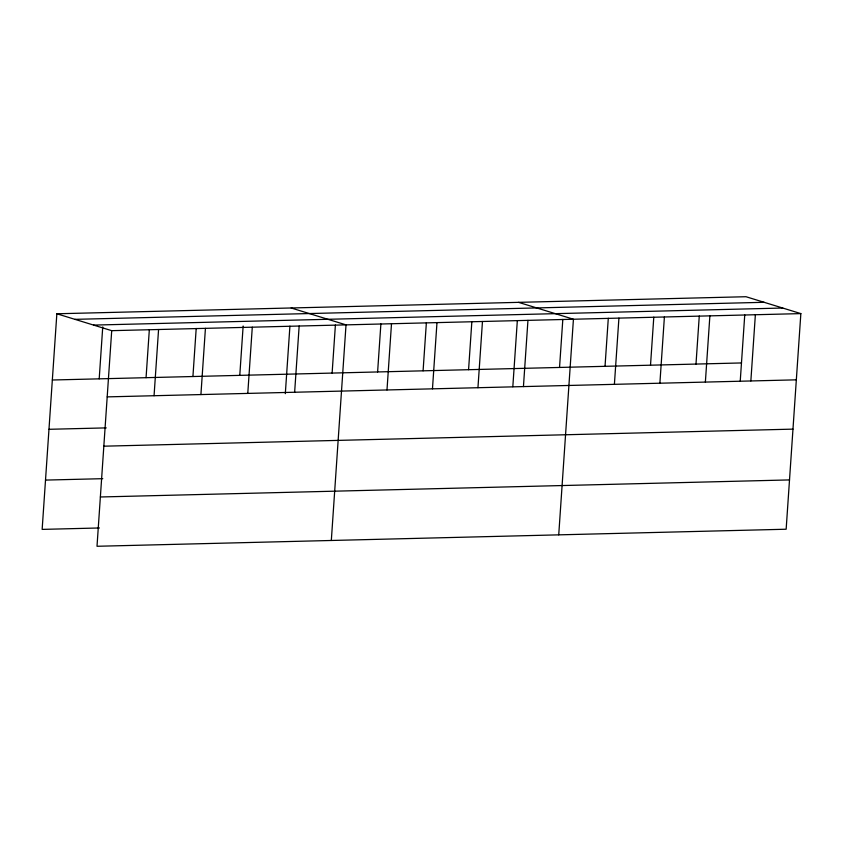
<?xml version="1.0" encoding="UTF-8"?>
<svg xmlns="http://www.w3.org/2000/svg" width="843" height="843" viewBox="0 0 843 843"><rect width="100%" height="100%" fill="white"/><g stroke="black" fill="none" stroke-linecap="round" stroke-linejoin="round"><path stroke-width="1.26" d="M56.85 313.775L111.708 330.667L97.008 546.275L786.15 529.225L800.85 313.607L745.992 296.725L56.85 313.775L42.15 529.393L99.421 527.971M99.2 378.844L102.741 326.905M146.06 377.685L149.337 329.634M154.058 395.725L158.568 329.508M192.921 376.515L196.198 328.475M200.919 394.566L205.429 328.349M239.781 375.356L243.142 326.02M247.779 393.407L252.289 327.189M289.918 326.157L285.313 393.66M294.639 392.248L299.16 326.03M332.121 373.08L335.398 325.029M331.32 540.479L346.02 324.871L291.162 307.98M377.611 371.953L380.888 323.902M386.99 389.961L391.5 323.744M423.091 370.825L426.368 322.785M432.47 388.834L436.98 322.616M468.571 369.698L471.848 321.657M477.949 387.706L482.47 321.489M512.818 386.737L517.339 320.53M523.44 386.589L527.95 320.361M559.541 367.443L562.818 319.402M558.73 534.852L573.43 319.234L518.571 302.352M605.032 366.326L608.298 318.275M614.399 384.334L618.92 318.117M650.511 365.198L653.789 317.147M659.89 383.207L664.4 316.989M695.991 364.071L699.269 316.03M705.37 382.079L709.88 315.862M740.238 381.11L744.748 314.903M750.85 380.952L755.37 314.734M74.953 319.349L764.095 302.3M93.605 325.092L782.747 308.032M111.708 330.667L800.85 313.607M52.329 380.003L741.482 362.943M107.198 396.884L796.34 379.835M48.978 429.298L106.25 427.886M103.837 446.189L792.978 429.129M45.511 480.089L102.783 478.676M100.37 496.98L789.512 479.92"/></g></svg>
